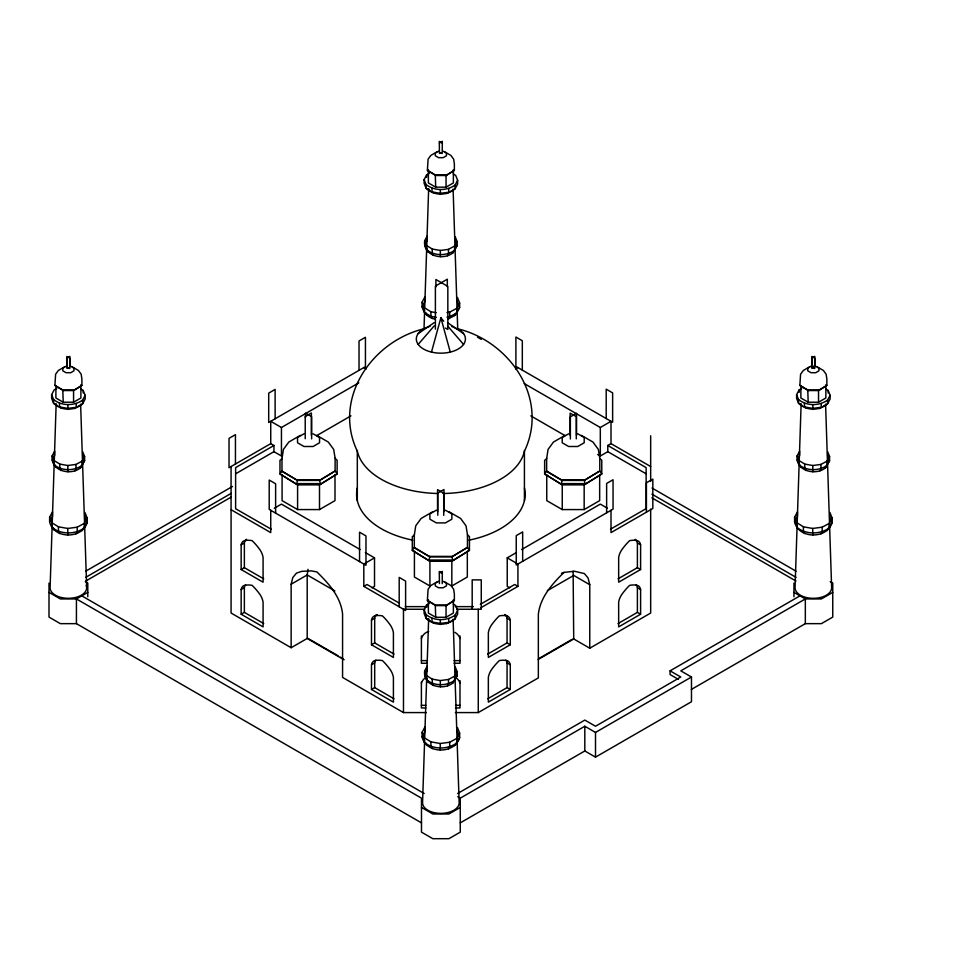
<?xml version="1.0" encoding="UTF-8"?>
<svg xmlns="http://www.w3.org/2000/svg" width="980" height="980" viewBox="0 0 980 980"><rect width="100%" height="100%" fill="white"/><g stroke="black" fill="none" stroke-linecap="round" stroke-linejoin="round"><path stroke-width="1.47" d="M281.971 458.297L281.983 471.454L297.54 480.433L319.541 480.433L335.111 471.013L335.111 458.297L337.12 460.294L337.12 473.952L319.505 484.867L297.589 484.867L279.974 473.952L279.974 460.294L281.983 458.75L283.404 449.428L288.806 442.041L300.37 435.377M414.307 534.7L414.32 547.857L429.877 556.836L451.878 556.836L467.448 547.404L467.448 534.7L469.445 536.697L469.445 550.356L451.829 561.271L429.914 561.271L412.298 550.356L412.298 536.697L414.32 535.154L415.728 525.831L421.143 518.445L432.695 511.768M546.632 458.297L546.644 471.454L562.202 480.433L584.215 480.433L599.785 471.013L599.785 458.297L601.781 460.294L601.781 473.952L584.166 484.867L562.251 484.867L544.635 473.952L544.635 460.294L546.644 458.75L548.065 449.428L553.467 442.041L565.031 435.377M335.111 458.297L333.69 449.428L328.276 442.041L316.712 435.377M467.448 534.7L466.015 525.831L460.612 518.445L449.048 511.768M599.785 458.297L598.351 449.428L592.949 442.041L581.385 435.377M52.16 525.133L50.102 587.375A18.302 10.572 0 0 0 70.144 598.266A18.302 10.572 0 0 0 86.228 585.366M52.258 522.107L56.166 403.699M424.034 328.3L424.634 310.084M424.732 307.046L426.692 247.854M426.79 244.816L428.652 188.65M424.634 740.194L422.576 802.424A18.302 10.572 0 0 0 440.241 813.363A18.302 10.572 0 0 0 459.167 803.159L453.103 619.238M424.732 737.156L426.692 677.952M426.79 674.914L428.652 618.748M797.12 525.133L795.062 587.375A18.302 10.572 0 0 0 812.714 598.315A18.302 10.572 0 0 0 831.653 588.11L825.577 404.189M797.218 522.107L801.138 403.699M307.99 569.319L307.193 574.954L307.193 638.458L344.115 659.773M337.953 655.718L307.622 638.213L291.146 647.719L291.146 584.227L292.8 577.563L296.499 573.104L301.84 571.316L311.322 570.887L316.859 571.916C328.68 583.37 340.758 596.845 342.571 613.909L342.571 677.413L403.478 712.583L426.374 712.583M443.744 321.256L440.877 317.777L431.482 352.09M75.044 470.817L76.011 468.673L76.011 464.422L82.149 461.115L84.599 456.484L82.712 451.755L82.712 456.006L84.599 460.735L80.409 467.926C70.438 476.072 50.139 470.78 52.185 455.823L54.635 451.192L54.635 455.443L52.798 458.922M447.529 255.768L448.485 253.624L448.485 249.373L454.622 246.066L457.084 241.435L455.198 236.707L455.198 240.958L457.084 245.674L452.895 252.877C442.923 261.023 422.613 255.731 424.671 240.774L427.121 236.143L427.121 240.394L424.671 245.025L426.716 248.259M447.529 685.865L448.485 683.721L448.485 679.471L454.622 676.163L457.084 671.533L455.198 666.804L455.198 671.055L457.084 675.784L452.895 682.974C442.923 691.133 422.613 685.829 424.671 670.884L427.121 666.241L427.121 670.492L425.283 673.971M820.015 470.817L820.971 468.673L820.971 464.422L827.108 461.115L829.558 456.484L827.671 451.755L827.671 456.006L829.558 460.735L825.368 467.926C815.397 476.072 795.098 470.78 797.144 455.823L799.607 451.192L799.607 455.443L797.757 458.922M80.826 388.999L83.202 390.469L85.15 395.344L85.15 399.056L82.614 403.846C74.174 410.963 61.74 411.135 53.594 403.258L51.634 398.382L51.634 394.671L54.169 389.881L56.718 388.509M74.113 408.636L82.614 403.846L82.614 400.134L85.15 395.344M49.625 521.838L49.625 517.244L52.467 511.879L52.467 516.472L49.625 521.838C53.373 539.098 82.32 539.318 87.159 522.597L87.159 518.004L84.966 512.528L84.966 517.134L87.159 522.597L84.574 525.99M80.409 467.926L84.599 460.735L84.599 456.484M49.625 517.244L51.818 522.707L51.818 527.313C60.932 534.7 74.823 534.676 84.317 527.963L84.317 523.369L87.159 518.004M82.124 530.621L83.962 527.154M453.311 173.95L455.676 175.42L457.636 180.296L457.636 184.007L455.1 188.797C446.647 195.914 434.214 196.086 426.067 188.209L424.12 183.334L424.12 179.622L426.655 174.832L429.191 173.46M446.598 193.587L455.1 188.797L455.1 185.085L457.636 180.296M423.838 309.129L422.111 306.789L422.111 302.195L424.952 296.83L424.952 301.424L422.111 306.789C423.446 313 428.64 318.182 434.973 319.015M452.895 252.877L457.084 245.674L457.084 241.435M456.803 308.32L459.632 302.955L457.452 297.479L457.452 302.085L459.632 307.549L456.803 312.914L454.598 315.572L448.473 318.868L449.685 316.736L449.685 312.142L456.803 308.32L456.803 312.914L449.685 316.736L446.99 317.104M454.598 315.572L455.823 313.257M453.311 604.048L455.676 605.518L457.636 610.393L457.636 614.105L455.1 618.895C446.647 626.012 434.214 626.183 426.067 618.307L424.12 613.431L424.12 609.719L426.655 604.93L429.191 603.558M446.598 623.684L455.1 618.895L455.1 615.183L457.636 610.393M423.838 739.226L422.111 736.899L422.111 732.293L424.952 726.927L424.952 731.533L422.111 736.899C425.847 754.147 454.806 754.367 459.632 737.646L459.632 733.052L457.452 727.589L457.452 732.183L459.632 737.646L454.598 745.67M452.895 682.974L457.084 675.784L457.084 671.533M422.111 732.293L424.303 737.756L424.303 742.362C433.417 749.749 447.309 749.725 456.803 743.011L456.803 738.418L459.632 733.052M825.797 388.999L828.161 390.469L830.109 395.344L830.109 399.056L827.573 403.846C819.133 410.963 806.699 411.135 798.553 403.258L796.605 398.382L796.605 394.671L799.141 389.881L801.677 388.509M819.072 408.636L827.573 403.846L827.573 400.134L830.109 395.344M796.323 524.178L794.596 521.838L794.596 517.244L797.438 511.879L797.438 516.472L794.596 521.838C798.333 539.098 827.292 539.318 832.118 522.597L832.118 518.004L829.938 512.528L829.938 517.134L832.118 522.597L829.533 525.99M825.368 467.926L829.558 460.735L829.558 456.484M794.596 517.244L796.777 522.707L796.777 527.313C805.903 534.7 819.795 534.676 829.276 527.963L829.276 523.369L832.118 518.004M827.083 530.621L828.921 527.154M75.987 533.916L77.212 531.797L77.212 527.191L84.317 523.369M448.473 748.977L449.685 746.846L449.685 742.24L456.803 738.418M820.958 533.916L822.171 531.797L822.171 527.191L829.276 523.369M72.544 367.071L78.424 370.465L81.169 374.213L81.891 378.942L81.891 385.397L73.574 390.555L73.574 402.216L63.222 402.216L55.897 398.002L55.897 386.181M445.03 152.023L450.898 155.416L453.654 159.164L454.365 163.893L454.365 170.349L446.047 175.506L446.047 187.168L435.696 187.168L428.382 182.942L428.382 169.675M445.03 582.12L450.898 585.513L453.654 589.262L454.365 594.003L454.365 600.446L446.047 605.603L446.047 617.278L435.696 617.278L428.382 613.051L428.382 599.785M817.504 367.071L823.384 370.465L826.128 374.213L826.851 378.942L826.851 385.397L818.533 390.555L818.533 402.216L808.182 402.216L800.868 398.002L800.868 386.181M457.048 310.942L459.632 307.549L459.632 302.955M434.177 325.899L418.191 344.421M573.288 638.703L589.764 648.209L589.764 584.705L588.11 578.053L584.411 573.582L574.452 571.254L564.051 572.394C552.23 583.847 540.152 597.335 538.339 614.399L538.339 677.891L478.265 712.583L455.369 712.583M81.891 385.397L73.574 390.555L63.222 390.555L54.905 385.397L55.615 374.213L58.371 370.465L64.239 367.071M454.365 170.349L446.047 175.506L435.696 175.506L427.378 170.349L428.101 159.164L430.845 155.416L436.725 152.023M454.365 600.446L446.047 605.603L435.696 605.603L427.378 600.446L428.101 589.262L430.845 585.513L436.725 582.12M826.851 385.397L818.533 390.555L808.182 390.555L799.864 385.397L800.587 374.213L803.331 370.465L809.198 367.071M434.177 322.69L418.191 333.568M439.42 142.982L442.335 141.304L442.213 153.529L440.755 152.684M66.076 366.275L62.806 368.162L62.806 370.832L66.076 372.719L70.707 372.719L73.978 370.832L73.978 368.162L70.707 366.275M438.562 151.214L435.291 153.113L435.291 155.783L438.562 157.67L443.193 157.67L446.464 155.783L446.464 153.113L443.193 151.214M68.392 367.672L66.934 368.505L66.934 358.031L69.85 356.353L69.85 366.826M440.877 152.623L439.42 153.456L439.31 141.365L442.213 143.043M73.574 402.216L80.887 398.002L80.887 384.724M446.047 187.168L453.373 182.942L453.373 169.675M235.445 464.018L235.445 434.642L229.026 438.354L229.026 467.717L270.737 443.634L270.737 421.314L281.444 427.501L358.79 382.837M235.617 473.805L273.947 451.67L273.947 445.496L235.617 467.619L235.617 508.73L271.301 529.237M303.984 433.797L297.54 437.521L297.54 442.776L303.984 446.5L313.098 446.5L319.541 442.776L319.541 437.521L313.098 433.797M316.834 435.561L350.926 415.875M85.677 571.205L232.432 486.484M85.738 577.343L231.17 493.381M85.738 581.054L231.17 497.093M87.784 592.385L76.428 598.939L60.356 598.939L49 592.385M319.541 480.433L335.111 471.013L337.12 473.952L319.505 484.867L319.505 509.576L297.589 509.576L282.081 500.633L282.081 474.896M274.302 508.24L281.444 504.112L360.101 549.535M515.554 368.958L517.93 367.586M241.154 544.819A11.858 6.848 60 0 1 244.62 540.642A41.907 24.194 60 0 1 252.117 540.642A41.907 24.194 60 0 1 259.614 549.302A11.858 6.848 60 0 1 263.081 557.485L263.081 582.194L241.154 569.527L241.154 544.819L244.363 542.969A11.858 6.848 60 0 1 246.593 539.294M319.505 509.576L335.001 500.633L335.001 474.896M241.154 569.527L244.363 567.677L263.718 578.849M241.154 589.519A11.858 6.848 60 0 1 244.62 585.354A41.907 24.194 60 0 1 252.117 585.354A41.907 24.194 60 0 1 259.614 594.003A11.858 6.848 60 0 1 263.081 602.186L263.081 626.894L241.154 614.227L241.154 589.519L244.363 587.669A11.858 6.848 60 0 1 245.564 584.876M291.146 584.227L307.193 574.954L334.891 590.94M241.154 614.227L244.363 612.378L263.718 623.549M436.321 510.2L429.877 513.924L429.877 519.18L436.321 522.904L445.435 522.904L451.866 519.18L451.866 513.924L445.435 510.2M568.657 433.797L562.214 437.521L562.214 442.776L568.657 446.5L577.759 446.5L584.202 442.776L584.202 437.521L577.759 433.797M365.001 563.353L374.519 557.853L374.519 586.359L372.02 587.792M524.276 383.596L600.311 427.501L611.005 421.314L611.005 443.634L650.671 466.541M363.813 564.039L363.813 586.359L367.022 584.496L398.75 602.81M646.139 473.805L607.796 451.67L607.796 445.496L611.005 443.634M597.69 454.475L600.311 455.994L607.796 451.67M451.878 556.836L467.448 547.404L469.445 550.356L451.829 561.271L451.829 585.979L467.325 577.036L467.325 551.299M584.215 480.433L599.785 471.013L601.781 473.952L584.166 484.867L584.166 509.576L562.251 509.576L546.754 500.633L546.754 474.896M439.42 573.08L442.335 571.401L442.213 583.627M374.948 615.881A41.907 24.194 60 0 1 382.445 615.893A41.907 24.194 60 0 1 389.942 624.542A11.858 6.848 60 0 1 393.409 632.725L393.409 657.433L371.481 644.767L371.481 620.058A11.858 6.848 60 0 1 374.948 615.881L377.092 614.656M371.481 620.058L374.691 618.209A11.858 6.848 60 0 1 376.908 614.534M438.562 581.324L435.291 583.21L435.291 585.881L438.562 587.767L443.193 587.767L446.464 585.881L446.464 583.21L443.193 581.324M813.351 367.672L811.906 368.505L811.906 358.031L814.809 356.353L814.809 366.826M584.166 509.576L599.662 500.633L599.662 474.896M509.723 587.792L507.236 586.359L507.236 557.853L516.411 552.561M521.654 549.535L600.311 504.112L607.441 508.24M371.481 644.767L374.691 642.917L394.034 654.089M446.047 617.278L453.373 613.051L453.373 599.785M818.533 402.216L825.846 398.002L825.846 384.724M371.481 664.759A11.858 6.848 60 0 1 374.948 660.594A41.907 24.194 60 0 1 382.445 660.594A41.907 24.194 60 0 1 389.942 669.242A11.858 6.848 60 0 1 393.409 677.425L393.409 702.133L371.481 689.479L371.481 664.759L374.691 662.909A11.858 6.848 60 0 1 375.891 660.128M480.347 604.341L514.721 584.496L517.93 586.359L517.93 564.039M610.442 529.237L646.139 508.632L646.139 467.619L607.796 445.496M480.911 607.723L517.93 586.359M371.481 689.479L374.691 687.617L394.034 698.789M547.342 590.671L573.716 575.444L589.764 584.705M487.709 654.089L507.064 642.917L510.274 644.767L510.274 620.058A11.858 6.848 -60 0 0 506.807 615.881L504.663 614.644M618.037 578.849L637.392 567.677L640.602 569.527L640.602 544.819A11.858 6.848 -60 0 0 637.135 540.642A41.907 24.194 -60 0 0 629.638 540.642A41.907 24.194 -60 0 0 622.141 549.302A11.858 6.848 -60 0 0 618.662 557.473L618.662 582.194L640.602 569.527M510.274 644.767L488.346 657.433L488.346 632.725A11.858 6.848 -60 0 1 491.813 624.542A41.907 24.194 -60 0 1 499.31 615.893A41.907 24.194 -60 0 1 506.807 615.881M539.012 658.486L571.965 639.462M538.118 659.491L573.716 638.948L573.116 571.205M487.709 698.789L507.064 687.617L510.274 689.467L510.274 664.759A11.858 6.848 -60 0 0 506.807 660.594A41.907 24.194 -60 0 0 499.31 660.594A41.907 24.194 -60 0 0 491.813 669.242A11.858 6.848 -60 0 0 488.346 677.425L488.346 702.133L510.274 689.467M618.037 623.549L637.392 612.378L640.602 614.227L640.602 589.519A11.858 6.848 -60 0 0 637.135 585.342A41.907 24.194 -60 0 0 629.638 585.354A41.907 24.194 -60 0 0 622.141 594.003A11.858 6.848 -60 0 0 618.662 602.186L618.662 626.894L640.602 614.227M589.764 648.209L650.671 613.039L650.671 509.086M457.574 793.543L584.815 720.08L595.509 726.254L680.782 677.021L670.075 670.847L670.075 674.558L678.393 679.361M670.075 670.847L799.974 595.852M457.746 796.703L460.269 798.161L584.815 726.254L595.509 732.428L691.476 677.021L691.476 701.741L595.509 757.136L584.815 750.962L460.269 822.869M460.269 807.434L448.913 813.988L432.841 813.988L421.486 807.434M832.755 592.385L821.387 598.939L805.327 598.939L680.782 670.847L691.476 677.021M691.378 689.442L805.327 623.648L821.387 623.648L832.755 617.094L832.755 583.112L830.219 581.654M424.12 179.622L426.067 184.51C434.214 191.1 446.623 191.076 455.1 185.085M51.634 394.671L53.594 399.558C61.74 406.149 74.137 406.137 82.614 400.134M796.605 394.671L798.553 399.558C806.699 406.149 819.109 406.137 827.573 400.134M424.12 609.719L426.067 614.607C434.214 621.198 446.623 621.185 455.1 615.183M561.466 573.349L564.051 572.394M424.144 328.753C371.506 341.42 332.379 398.921 357.32 451.229A84.268 48.657 0 0 0 437.178 493.491M424.671 240.774L426.557 245.502L432.278 249.043L440.314 250.464L448.485 249.373M446.99 312.51L449.685 312.142M52.185 455.823L54.072 460.551L59.805 464.091L67.828 465.512L76.011 464.422M51.818 522.707L58.445 526.811L67.743 528.453L77.212 527.191M797.144 455.823L799.043 460.551L804.764 464.091L812.788 465.512L820.971 464.422M796.777 522.707L803.404 526.811L812.702 528.453L822.171 527.191M424.671 670.884L426.557 675.6L432.278 679.14L440.314 680.561L448.485 679.471M424.303 737.756L430.93 741.86L440.216 743.502L449.685 742.24M427.378 170.349L435.291 174.918L446.464 174.918M54.905 385.397L62.806 389.966L73.978 389.966M799.864 385.397L807.765 389.966L818.949 389.966M427.378 600.446L435.291 605.015L446.464 605.015M405.365 606.632L426.521 606.632M455.235 606.632L473.365 606.632M424.855 609.254L403.478 609.254L403.478 712.583M456.901 609.254L481.266 609.254L481.266 579.878L472.189 579.878L472.189 609.254M421.486 822.869L76.428 623.648L60.356 623.648L49 617.094L49 583.112M421.4 660.63L427.341 660.63M454.046 660.63L459.988 660.63M427.341 663.252L421.4 663.252L421.4 635.922M454.046 663.252L459.988 663.252L459.988 635.922M421.4 705.331L425.847 705.331M455.529 705.331L459.988 705.331M425.847 707.952L421.4 707.952L421.4 682.08M455.529 707.952L459.988 707.952L459.988 680.622M431.996 188.172L431.996 191.872L440.29 193.342L448.742 192.215L448.742 188.503M422.111 302.195L424.303 307.659L430.93 311.763L436.235 312.706M436.235 317.3L430.93 316.369L424.303 312.265L424.303 307.659M804.47 403.221L804.47 406.921L812.775 408.391L821.228 407.264L821.228 403.552M59.511 403.221L59.511 406.921L67.804 408.391L76.269 407.264L76.269 403.552M431.996 618.27L431.996 621.969L440.29 623.439L448.742 622.312L448.742 618.601M451.658 326.365L460.355 330.37L463.552 333.568A24.549 14.173 0 0 1 450.763 351.967A24.549 14.173 0 0 1 418.619 344.985A24.549 14.173 0 0 1 430.024 326.279M457.611 328.753C510.249 341.42 549.364 398.921 524.423 451.229A84.268 48.657 0 0 1 443.095 493.516M813.241 367.733L814.698 368.578L814.698 358.092L811.783 356.414L811.783 366.9M477.505 337.181L481.352 339.411M445.447 328.067L447.836 329.452L447.836 286.393L435.892 279.496L435.892 286.92M530.829 415.875L564.909 435.561M651.97 488.003L796.066 571.205M651.908 494.153L796.005 577.343M651.908 497.852L796.005 581.054M793.959 592.385L805.327 598.939L805.327 623.648M363.813 367.586L366.202 368.958M635.163 539.294A11.858 6.848 -60 0 1 637.392 542.957L640.602 544.819M636.179 584.876A11.858 6.848 -60 0 1 637.392 587.669L640.602 589.519M507.236 557.853L516.742 563.353M270.737 443.634L273.947 445.496M273.947 451.67L281.444 455.994L281.444 427.501M442.213 573.141L439.31 571.463L439.42 583.566M504.847 614.534A11.858 6.848 -60 0 1 507.064 618.209L510.274 620.058M68.282 367.733L69.739 368.578L69.739 358.092L66.824 356.414L66.824 366.9M365.344 552.561L374.519 557.853M505.864 660.116A11.858 6.848 -60 0 1 507.064 662.909L510.274 664.759M231.072 509.71L270.737 532.618L270.737 510.298M363.813 586.359L405.61 610.479L405.61 581.103L399.191 577.404L399.191 606.767M340.587 657.237L343.221 658.768M291.146 647.719L231.072 613.039L231.072 466.541M85.26 581.654L87.784 583.112L87.784 596.747M81.781 595.852L424.193 793.543M804.47 406.921L806.908 408.391M431.996 191.872L434.422 193.342M431.996 621.969L434.422 623.439M59.511 406.921L61.936 408.391M802.596 405.72L798.553 403.258L798.553 399.558M430.122 190.671L426.067 188.209L426.067 184.51M430.122 620.769L426.067 618.307L426.067 614.607M57.636 405.72L53.594 403.258L53.594 399.558M463.552 333.568L447.578 322.69M463.552 344.421L447.578 325.899M807.765 389.966L808.182 402.216M435.291 174.918L435.696 187.168M435.291 605.015L435.696 617.278M62.806 389.966L63.222 402.216M797.144 460.073L799.19 463.307M424.671 675.122L426.716 678.356M52.185 460.073L53.545 462.229M804.776 533.598L803.404 531.417L803.404 526.811M432.303 318.549L430.93 316.369L430.93 311.763M432.303 748.647L430.93 746.466L430.93 741.86M59.817 533.598L58.445 531.417L58.445 526.811M805.842 470.535L804.764 468.342L804.764 464.091M433.368 255.474L432.278 253.293L432.278 249.043M433.368 685.583L432.278 683.391L432.278 679.14M60.883 470.535L59.805 468.342L59.805 464.091M799.741 464.679L800.844 467.435M427.268 249.631L428.358 252.387M425.639 312.657L426.582 315.009M427.268 679.728L428.358 682.484M425.639 742.754L426.582 745.106M54.782 464.679L55.885 467.435M53.165 527.706L54.108 530.058M450.273 352.09L440.877 317.777M812.935 409.456L812.775 404.679M440.449 194.395L440.29 189.63M440.449 624.505L440.29 619.727M67.963 409.456L67.804 404.679M812.788 535.007L812.702 528.453M440.314 750.055L440.216 743.502M67.828 535.007L67.743 528.453M812.861 471.772L812.788 465.512M440.375 256.711L440.314 250.464M440.375 686.821L440.314 680.561M67.902 471.772L67.828 465.512M453.103 189.14L457.06 309.227M457.158 312.265L457.721 328.986M80.617 404.189L84.586 524.276M84.684 527.313L86.693 588.11M562.202 480.433L546.632 471.013L544.635 473.952L562.251 484.867L562.251 509.576M429.877 556.836L414.307 547.404L412.298 550.356L429.914 561.271L429.914 585.979L414.418 577.036L414.418 551.299M297.54 480.433L281.971 471.013L279.974 473.952L297.589 484.867L297.589 509.576M828.161 390.469L828.161 392.931M827.108 461.115L827.108 465.365C818.913 471.16 806.92 471.172 799.043 464.802L799.043 460.551M799.141 389.881L799.141 392.355M793.959 583.112L793.959 596.747M650.671 435.745L650.671 481.425M646.408 512.173L646.408 482.809L652.827 479.098L652.827 508.473L611.005 532.618L611.005 510.298M637.392 542.957L637.392 567.677M637.392 587.669L637.392 612.378M606.632 512.822L606.632 483.446L613.051 479.747L613.051 509.11L516.24 565.007L516.24 535.631L522.659 531.932L522.659 561.307M606.204 418.546L606.204 389.17L612.635 392.882L612.635 422.257L515.897 366.41L515.897 337.034L522.316 340.746L522.316 370.109M600.311 427.501L600.311 455.994M595.509 732.428L595.509 757.136M584.815 726.254L584.815 750.962M576.534 435.451L576.534 413.254L570.372 416.819L570.372 439.003M576.289 438.869L576.289 416.672L570.127 413.119L570.127 435.316M524.423 450.518L524.423 500.658M507.064 618.209L507.064 642.917M507.064 662.909L507.064 687.617M478.265 609.254L478.265 712.583M460.269 798.161L460.269 832.143L448.913 838.696L432.841 838.696L421.486 832.143L421.486 798.161L76.428 598.939L76.428 623.648M454.622 246.066L454.622 250.317C446.439 256.111 434.434 256.123 426.557 249.753L426.557 245.502M454.622 676.163L454.622 680.414C446.439 686.208 434.434 686.233 426.557 679.851L426.557 675.6M447.321 286.625L447.321 279.202L435.39 286.099L435.39 329.158M443.952 511.707L443.952 489.522L437.791 493.075L437.791 515.272M443.72 515.407L443.72 493.222L437.546 489.657L437.546 511.854M426.655 174.832L426.655 177.307M426.655 604.93L426.655 607.404M374.691 618.209L374.691 642.917M374.691 662.909L374.691 687.617M359.55 561.565L359.55 532.201L365.969 535.901L365.969 565.276L269.206 509.416L269.206 480.041L275.625 483.752L275.625 513.116M359.023 370.354L359.023 340.979L365.442 337.279L365.442 366.643L268.704 422.49L268.704 393.127L275.123 389.415L275.123 418.791M357.32 450.518L357.32 500.658M311.628 438.869L311.628 416.672L305.466 413.119L305.466 417.554M311.383 435.169L311.383 412.972L305.221 416.537L305.221 438.734M244.363 542.969L244.363 567.677M244.363 587.669L244.363 612.378M83.202 390.469L83.202 392.931M82.149 461.115L82.149 465.365C73.953 471.16 61.948 471.172 54.072 464.802L54.072 460.551M454.965 632.357A13.022 10.633 0 0 1 459.988 638.543M421.4 638.543A13.022 10.633 0 0 1 426.423 632.357A64.398 52.577 0 0 1 428.713 631.451M454.965 677.07A13.022 10.633 0 0 1 459.988 683.244M421.4 683.244A13.022 10.633 0 0 1 424.683 678.307M524.423 487.954A84.268 48.657 0 0 1 469.028 540.164M412.727 540.164A84.268 48.657 0 0 1 357.32 487.954M297.54 479.992L296.707 483.618L320.374 483.618L319.554 479.992L297.54 479.992M429.865 556.395L429.044 560.021L452.711 560.021L451.878 556.395L429.865 556.395M562.202 479.992L561.369 483.618L585.048 483.618L584.215 479.992L562.202 479.992M811.048 366.275L807.765 368.162L807.765 370.832L811.048 372.719L815.666 372.719L818.937 370.832L818.937 368.162L815.666 366.275L811.048 366.275"/></g></svg>
